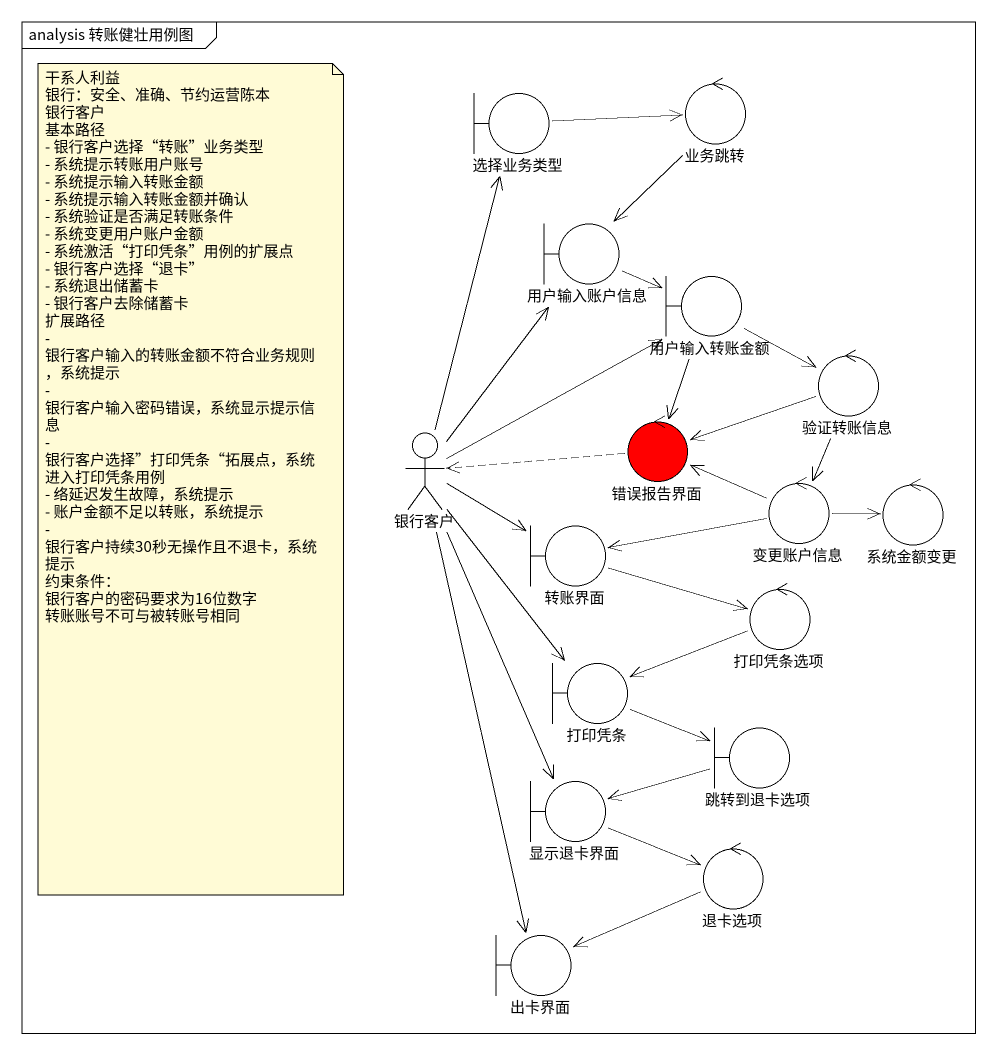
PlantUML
@startuml
mainframe analysis 转账健壮用例图
boundary 选择业务类型
control 业务跳转
boundary 用户输入账户信息
boundary 用户输入转账金额
control 验证转账信息
control 错误报告界面 #FF0000
actor 银行客户
control 变更账户信息
control 系统金额变更
boundary 转账界面
control 打印凭条选项
boundary 打印凭条
boundary 跳转到退卡选项
boundary 显示退卡界面
control 退卡选项
boundary 出卡界面
选择业务类型 -right-> 业务跳转
业务跳转 --> 用户输入账户信息
用户输入账户信息 -right-> 用户输入转账金额
用户输入转账金额 -right-> 验证转账信息
用户输入转账金额 --> 错误报告界面
验证转账信息 -left-> 错误报告界面
验证转账信息 --> 变更账户信息
错误报告界面 .left.> 银行客户
银行客户 -up-> 选择业务类型
银行客户 -up-> 用户输入账户信息
银行客户 -up-> 用户输入转账金额
银行客户 -right-> 转账界面
银行客户 --> 打印凭条
银行客户 --> 显示退卡界面
银行客户 --> 出卡界面
变更账户信息 -left-> 错误报告界面
变更账户信息 -right-> 系统金额变更
变更账户信息 -left-> 转账界面
转账界面 -right-> 打印凭条选项
打印凭条选项 -left-> 打印凭条
打印凭条 -right-> 跳转到退卡选项
跳转到退卡选项 -left-> 显示退卡界面
显示退卡界面 -right-> 退卡选项
退卡选项 -left-> 出卡界面
note as N1
  干系人利益
  银行：安全、准确、节约运营陈本
  银行客户
  基本路径
  - 银行客户选择“转账”业务类型
  - 系统提示转账用户账号
  - 系统提示输入转账金额
  - 系统提示输入转账金额并确认
  - 系统验证是否满足转账条件
  - 系统变更用户账户金额
  - 系统激活“打印凭条”用例的扩展点
  - 银行客户选择“退卡”
  - 系统退出储蓄卡
  - 银行客户去除储蓄卡
  扩展路径
  - 银行客户输入的转账金额不符合业务规则，系统提示
  - 银行客户输入密码错误，系统显示提示信息
  - 银行客户选择”打印凭条“拓展点，系统进入打印凭条用例
  - 络延迟发生故障，系统提示
  - 账户金额不足以转账，系统提示
  - 银行客户持续30秒无操作且不退卡，系统提示
  约束条件：
  银行客户的密码要求为16位数字
  转账账号不可与被转账号相同
end note
@enduml
